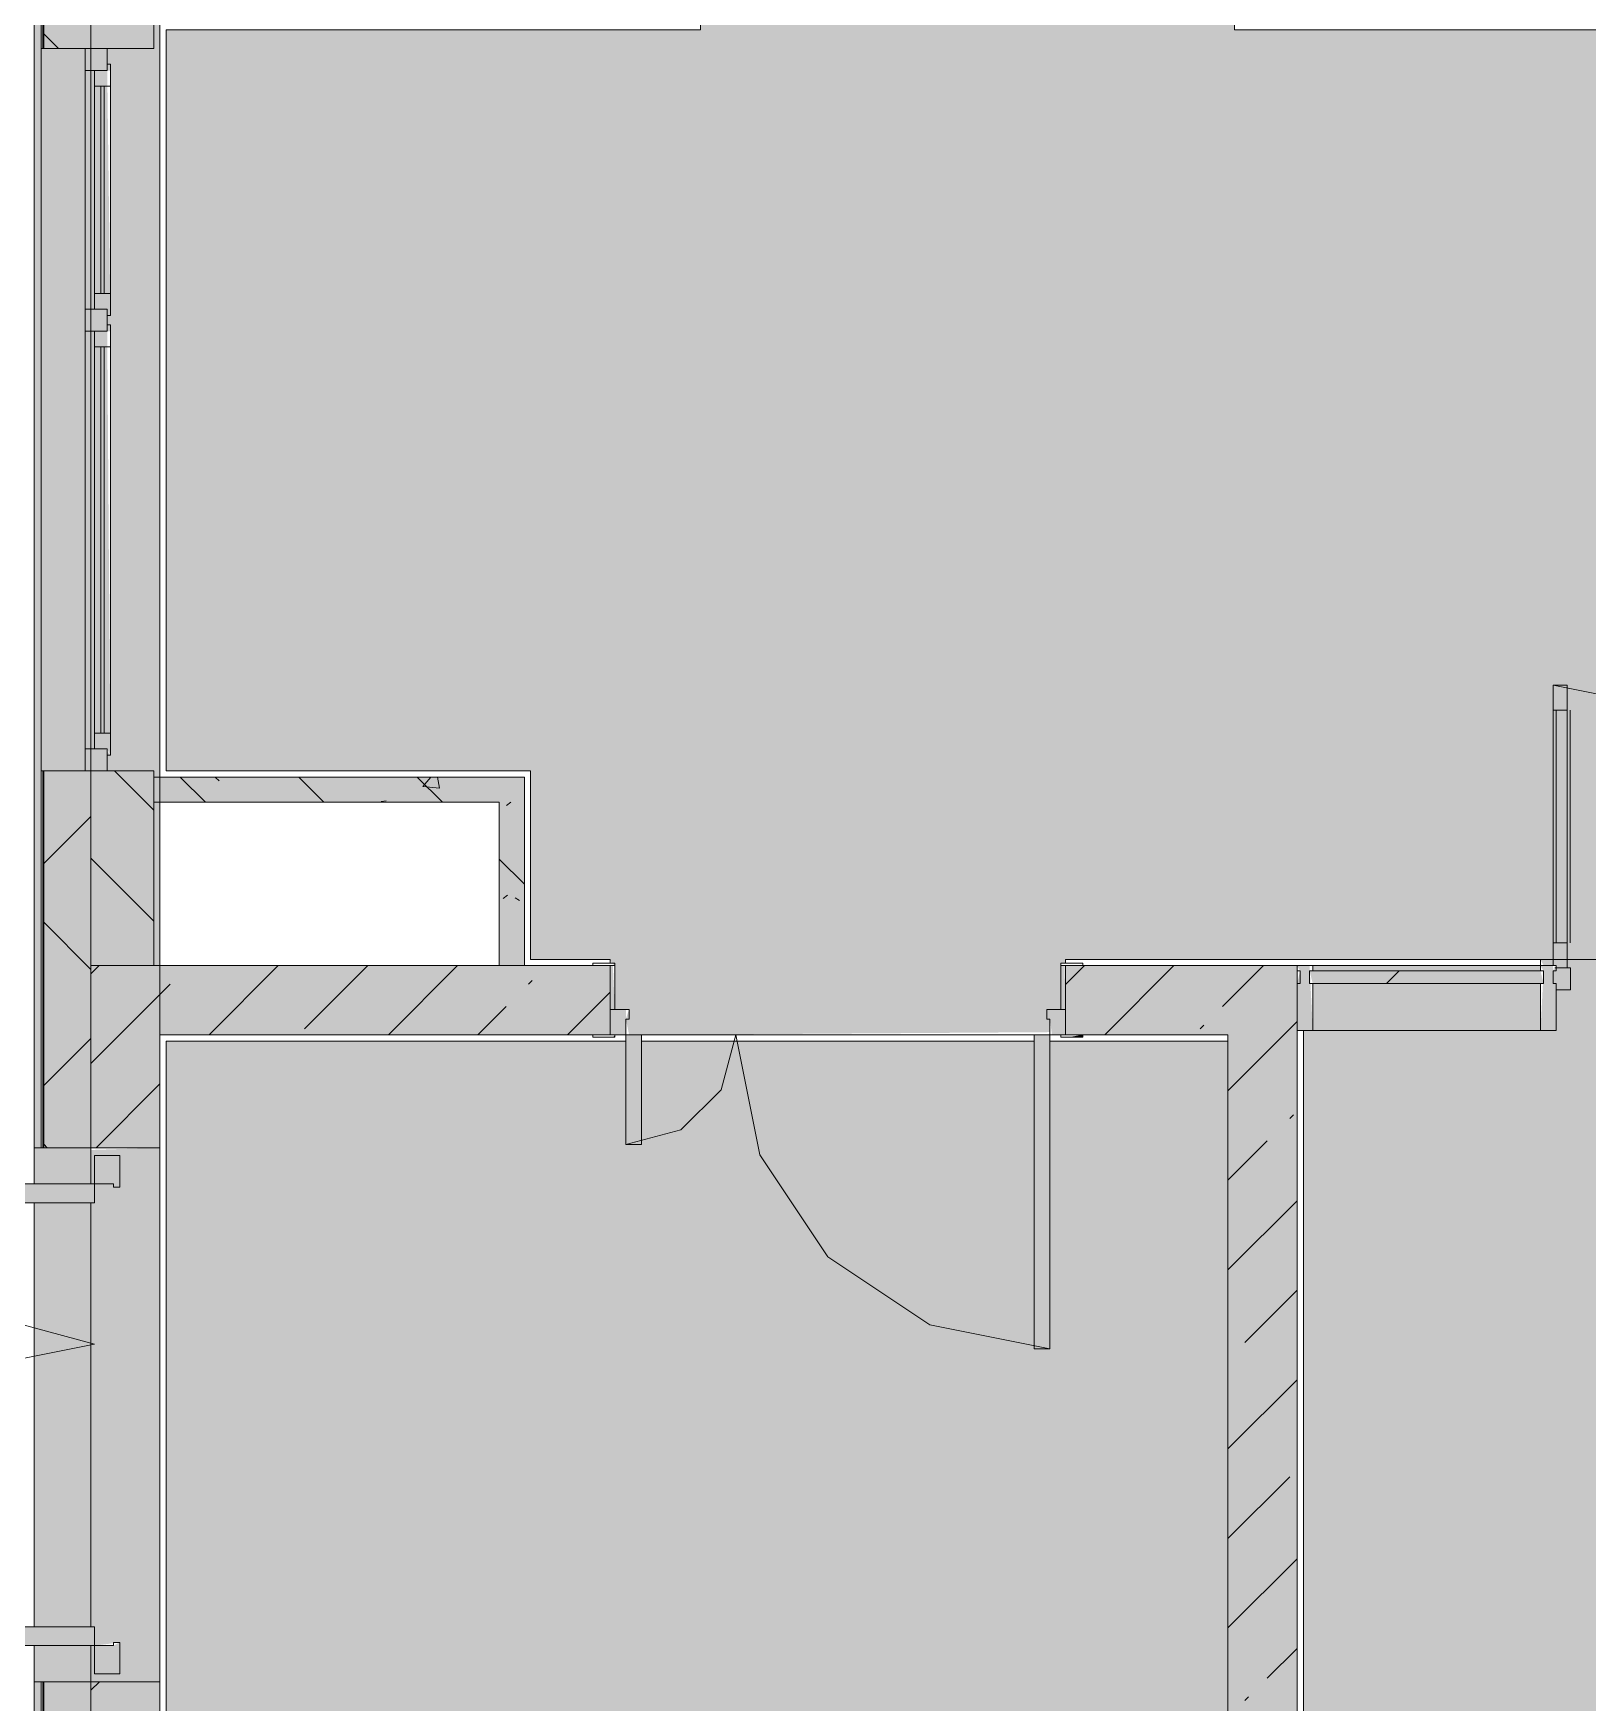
# Model space of a CAD drawing. Header units: millimetres. Extents: x -3817 to 677485, y -22715 to 103890.
# Drawn here: x 2258.87 to 2297.83, y -19560.15 to -19518.3 of the extents above; entities that cross this region are included whole.
import ezdxf

# ---------------------------------------------------------------- set-up
doc = ezdxf.new("R2010")
doc.units = ezdxf.units.MM
doc.layers.add('PDF _Геометрия', color=7, linetype='Continuous', true_color=0x1d1d1d)
doc.layers.add('PDF _Сплошная заливка', color=7, linetype='Continuous', true_color=0xffffff)

msp = doc.modelspace()

# ---------------------------------------------------------------- hatches: boundary and pattern name
at = {"layer": 'PDF _Сплошная заливка', "transparency": 33554559}
h = msp.add_hatch(color=256, dxfattribs=at)
h.paths.add_polyline_path([(2274.811, -19543.403), (2284.352, -19543.338), (2284.352, -19542.773), (2284.627, -19542.773), (2284.627, -19541.607), (2284.745, -19541.607), (2284.745, -19541.513), (2326.293, -19541.502), (2327.789, -19538.911), (2328.062, -19539.069), (2326.651, -19541.513), (2385.11, -19541.513), (2385.11, -19533.797), (2385.425, -19533.797), (2385.425, -19541.513), (2406.212, -19541.513), (2406.212, -19534.584), (2406.527, -19534.584), (2406.527, -19541.513), (2419.072, -19541.513), (2419.072, -19532.616), (2419.205, -19532.694), (2420.308, -19532.694), (2420.308, -19541.513), (2420.463, -19541.513), (2420.463, -19518.207), (2420.308, -19518.207), (2420.308, -19518.443), (2419.072, -19518.364), (2419.072, -19518.207), (2368.969, -19518.207), (2368.969, -19488.916), (2368.182, -19488.916), (2368.182, -19483.247), (2373.851, -19483.247), (2373.851, -19484.035), (2379.323, -19484.035), (2379.323, -19483.877), (2379.913, -19483.877), (2379.913, -19484.035), (2388.575, -19484.035), (2388.653, -19483.877), (2389.165, -19483.877), (2389.165, -19484.035), (2419.715, -19484.035), (2419.789, -19483.775), (2420.306, -19483.775), (2420.306, -19484.035), (2420.463, -19484.035), (2420.463, -19508.601), (2421.41, -19508.601), (2421.489, -19508.916), (2437.945, -19508.916), (2437.945, -19508.601), (2438.888, -19508.601), (2438.888, -19489.074), (2433.534, -19489.074), (2433.494, -19390.495), (2420.859, -19390.51), (2420.847, -19395.296), (2408.655, -19395.296), (2408.655, -19396.951), (2403.615, -19396.951), (2403.615, -19395.274), (2403.529, -19395.345), (2403.482, -19395.502), (2379.996, -19395.502), (2379.917, -19409.803), (2377.551, -19409.803), (2377.551, -19409.707), (2337.797, -19409.707), (2337.789, -19412.549), (2333.065, -19412.549), (2333.065, -19428.918), (2337.789, -19428.918), (2337.789, -19440.493), (2314.404, -19440.493), (2314.404, -19454.351), (2314.561, -19454.351), (2314.561, -19464.114), (2314.404, -19464.114), (2314.404, -19477.814), (2314.561, -19477.814), (2314.561, -19505.058), (2314.404, -19505.058), (2314.404, -19511.829), (2321.49, -19511.829), (2321.49, -19512.144), (2314.467, -19512.223), (2314.467, -19512.538), (2314.561, -19512.538), (2314.561, -19518.207), (2288.98, -19518.207), (2288.98, -19514.27), (2275.594, -19514.27), (2275.594, -19518.207), (2262.201, -19518.207), (2262.201, -19536.789), (2271.335, -19536.789), (2271.335, -19541.513), (2273.328, -19541.513), (2273.368, -19541.607), (2273.447, -19541.67), (2273.447, -19542.773), (2273.801, -19542.773), (2273.722, -19543.009), (2273.801, -19543.403), (2274.126, -19543.403)], flags=0)
h.paths.add_polyline_path([(2419.205, -19541.355), (2419.205, -19541.277), (2419.072, -19541.277)], flags=0)
h.paths.add_polyline_path([(2436.842, -19510.176), (2436.842, -19510.152), (2422.473, -19510.176), (2422.512, -19510.333), (2436.488, -19510.333), (2436.488, -19510.176)], flags=0)
h.paths.add_polyline_path([(2438.888, -19510.333), (2438.848, -19510.176), (2436.842, -19510.176), (2436.842, -19510.333), (2437.945, -19510.333)], flags=0)
h.paths.add_polyline_path([(2421.41, -19510.152), (2421.489, -19510.018), (2421.41, -19510.123)], flags=0)
h.paths.add_polyline_path([(2422.119, -19510.333), (2422.119, -19510.152), (2420.463, -19510.176), (2420.463, -19510.333), (2421.922, -19510.333)], flags=0)
h.paths.add_polyline_path([(2421.804, -19510.152), (2421.804, -19510.018), (2421.725, -19510.018), (2421.794, -19510.136)], flags=0)
h.paths.add_polyline_path([(2437.551, -19510.152), (2437.551, -19510.018), (2437.472, -19510.018)], flags=0)
h.paths.add_polyline_path([(2337.178, -19482.94), (2335.918, -19482.891), (2335.918, -19481.141), (2334.69, -19480.86), (2334.758, -19480.712), (2334.886, -19480.725), (2335.918, -19480.83), (2335.918, -19480.736), (2337.772, -19480.736), (2337.852, -19476.691), (2338.001, -19476.691), (2338.001, -19480.736), (2339.855, -19480.804), (2339.855, -19482.94), (2338.595, -19482.94)], flags=0)
h.paths.add_polyline_path([(2337.914, -19476.127), (2337.772, -19476.127), (2337.71, -19472.082), (2335.918, -19472.019), (2335.918, -19471.908), (2334.703, -19472.047), (2334.728, -19471.89), (2335.918, -19471.677), (2335.918, -19469.878), (2339.855, -19469.878), (2339.855, -19472.082), (2338.001, -19472.082), (2337.946, -19476.127), (2337.917, -19476.127)], flags=0)
h.paths.add_polyline_path([(2369.126, -19464.429), (2368.024, -19464.429), (2368.024, -19457.5), (2374.953, -19457.5), (2374.953, -19464.429)], flags=0)
h.paths.add_polyline_path([(2376.095, -19448.306), (2376.095, -19440.038), (2376.685, -19440.038), (2376.685, -19448.306)], flags=0)
h.paths.add_polyline_path([(2376.095, -19439.487), (2376.147, -19431.22), (2376.685, -19431.22), (2376.685, -19439.487)], flags=0)
h.paths.add_polyline_path([(2369.126, -19434.903), (2368.024, -19434.903), (2368.024, -19427.974), (2374.953, -19427.974), (2374.953, -19434.903)], flags=0)
h.paths.add_polyline_path([(2376.095, -19430.826), (2376.147, -19422.559), (2376.685, -19422.559), (2376.685, -19430.826), (2376.147, -19430.826)], flags=0)
h.paths.add_polyline_path([(2376.659, -19420.13), (2376.147, -19419.835), (2380.282, -19412.676), (2380.793, -19412.971), (2377.555, -19418.578)], flags=0)
h.paths.add_polyline_path([(2377.551, -19409.646), (2377.555, -19409.646), (2377.551, -19409.549)], flags=0)
h.paths.add_polyline_path([(2420.463, -19395.485), (2408.741, -19395.485), (2408.741, -19395.328), (2420.859, -19395.328), (2420.846, -19395.485)], flags=0)
h = msp.add_hatch(color=256, dxfattribs=at)
h.paths.add_polyline_path([(2259.067, -19606.078), (2260.311, -19606.078), (2260.311, -19605.904), (2259.067, -19605.841), (2259.067, -19574.976), (2258.894, -19574.976), (2258.894, -19606.078)], flags=0)
h.paths.add_polyline_path([(2258.894, -19562.772), (2259.067, -19562.772), (2259.067, -19559.623), (2258.894, -19559.623), (2258.894, -19560.41)], flags=0)
h.paths.add_polyline_path([(2258.894, -19546.237), (2259.067, -19546.237), (2259.13, -19482.948), (2260.311, -19482.948), (2260.311, -19482.775), (2258.894, -19482.775), (2258.894, -19545.508)], flags=0)
h = msp.add_hatch(color=256, dxfattribs=at)
h.paths.add_polyline_path([(2260.311, -19604.66), (2260.311, -19574.976), (2259.13, -19574.976), (2259.13, -19604.66)], flags=0)
h.paths.add_polyline_path([(2259.13, -19562.772), (2260.311, -19562.772), (2260.311, -19559.623), (2259.13, -19559.623), (2259.13, -19560.41)], flags=0)
h.paths.add_polyline_path([(2259.13, -19546.237), (2260.311, -19546.237), (2260.311, -19536.789), (2259.13, -19536.789), (2259.13, -19545.508)], flags=0)
h.paths.add_polyline_path([(2260.311, -19518.679), (2260.311, -19507.656), (2259.13, -19507.656), (2259.13, -19518.679), (2259.608, -19518.679)], flags=0)
h.paths.add_polyline_path([(2260.311, -19500.57), (2260.307, -19483.011), (2259.13, -19483.011), (2259.13, -19500.57), (2259.963, -19500.57)], flags=0)
h = msp.add_hatch(color=256, dxfattribs=at)
h.paths.add_polyline_path([(2261.886, -19541.67), (2262.044, -19541.67), (2262.044, -19537.576), (2261.886, -19537.576), (2261.886, -19537.948)], flags=0)
h.paths.add_polyline_path([(2262.044, -19536.946), (2262.044, -19518.049), (2261.886, -19518.049), (2261.886, -19518.679), (2260.311, -19518.679), (2260.311, -19536.789), (2261.886, -19536.789), (2261.886, -19536.946)], flags=0)
h.paths.add_polyline_path([(2260.8, -19536.395), (2260.685, -19536.238), (2260.406, -19536.238), (2260.406, -19525.766), (2260.721, -19525.766), (2260.8, -19525.766), (2260.8, -19536.238)], flags=0)
h.paths.add_polyline_path([(2260.8, -19525.372), (2260.721, -19525.214), (2260.406, -19525.214), (2260.406, -19519.23), (2260.721, -19519.23), (2260.8, -19519.23), (2260.8, -19525.214)], flags=0)
h.paths.add_polyline_path([(2261.886, -19514.112), (2262.044, -19514.112), (2262.044, -19513.168), (2261.886, -19513.168), (2261.886, -19513.898)], flags=0)
h.paths.add_polyline_path([(2261.886, -19512.538), (2262.044, -19512.538), (2262.044, -19490.452), (2261.886, -19490.452), (2261.886, -19500.57), (2260.311, -19500.57), (2260.311, -19507.656), (2261.886, -19507.656), (2261.886, -19512.38)], flags=0)
h.paths.add_polyline_path([(2260.8, -19507.262), (2260.721, -19507.105), (2260.406, -19507.105), (2260.406, -19501.121), (2260.721, -19501.121), (2260.8, -19501.121), (2260.8, -19507.105)], flags=0)
h.paths.add_polyline_path([(2261.886, -19489.861), (2262.044, -19489.861), (2262.044, -19488.129), (2261.886, -19488.129)], flags=0)
h = msp.add_hatch(color=256, dxfattribs=at)
h.paths.add_polyline_path([(2260.311, -19541.67), (2261.886, -19541.67), (2261.886, -19536.789), (2260.311, -19536.789), (2260.311, -19537.159)], flags=0)
h.paths.add_polyline_path([(2260.311, -19518.679), (2261.886, -19518.679), (2261.886, -19518.049), (2260.311, -19518.049)], flags=0)
h.paths.add_polyline_path([(2261.886, -19514.112), (2261.886, -19507.656), (2260.311, -19507.656), (2260.311, -19514.112), (2261.616, -19514.112)], flags=0)
h.paths.add_polyline_path([(2261.886, -19500.57), (2261.886, -19488.129), (2260.311, -19488.129), (2260.311, -19500.57), (2261.194, -19500.57)], flags=0)
for points in [[(2259.067, -19536.789), (2260.311, -19536.789), (2260.311, -19518.679), (2259.067, -19518.679), (2259.067, -19520.461)], [(2260.8, -19525.372), (2260.721, -19519.23), (2260.406, -19519.23), (2260.406, -19525.214), (2260.721, -19525.214)], [(2260.8, -19536.395), (2260.721, -19525.766), (2260.406, -19525.766), (2260.406, -19536.238), (2260.721, -19536.238)], [(2270.547, -19537.576), (2270.547, -19536.946), (2261.886, -19536.946), (2261.886, -19537.576), (2266.68, -19537.576)], [(2290.547, -19602.928), (2290.547, -19541.67), (2288.814, -19541.67), (2288.814, -19602.928), (2290.025, -19602.928)], [(2290.547, -19543.3), (2290.94, -19543.3), (2290.861, -19541.67), (2290.547, -19541.67), (2290.625, -19541.804), (2290.547, -19542.119)], [(2297.042, -19543.3), (2296.964, -19541.67), (2296.649, -19541.67), (2296.727, -19541.804), (2296.649, -19543.3)], [(2296.649, -19542.119), (2296.727, -19542.119), (2296.649, -19541.804), (2290.861, -19541.804), (2290.94, -19542.119), (2291.183, -19542.119)], [(2262.201, -19560.41), (2288.814, -19560.41), (2288.814, -19543.56), (2284.352, -19543.56), (2284.352, -19551.276), (2283.958, -19551.276), (2283.958, -19543.56), (2274.116, -19543.56), (2274.116, -19546.158), (2273.722, -19546.158), (2273.722, -19543.56), (2262.201, -19543.56), (2262.201, -19553.857)]]:
    msp.add_hatch(color=256, dxfattribs=at).paths.add_polyline_path(points)
h = msp.add_hatch(color=256, dxfattribs=at)
h.paths.add_polyline_path([(2260.311, -19604.66), (2262.044, -19604.66), (2262.044, -19574.976), (2260.311, -19574.976), (2260.311, -19603.951)], flags=0)
h.paths.add_polyline_path([(2262.044, -19562.772), (2262.044, -19559.623), (2260.311, -19559.623), (2260.311, -19562.772), (2261.886, -19562.772)], flags=0)
h.paths.add_polyline_path([(2260.311, -19546.237), (2262.044, -19546.237), (2262.044, -19541.67), (2260.311, -19541.67), (2260.311, -19545.508)], flags=0)
h = msp.add_hatch(color=256, dxfattribs=at)
h.paths.add_polyline_path([(2288.814, -19543.403), (2288.814, -19541.67), (2284.745, -19541.67), (2284.745, -19543.403), (2287.009, -19543.403)], flags=0)
h.paths.add_polyline_path([(2262.044, -19543.403), (2273.328, -19543.403), (2273.328, -19541.67), (2262.044, -19541.67)], flags=0)
at = {"layer": 'PDF _Сплошная заливка', "true_color": 0xe2e2e2, "transparency": 33554559}
msp.add_hatch(color=254, dxfattribs=at).paths.add_polyline_path([(2284.627, -19542.773), (2284.745, -19542.773), (2284.717, -19541.67), (2284.627, -19541.67), (2284.627, -19542.163)])
at = {"layer": 'PDF _Сплошная заливка', "transparency": 33554559}
h = msp.add_hatch(color=256, dxfattribs=at)
h.paths.add_polyline_path([(2383.496, -19602.771), (2383.496, -19602.611), (2378.772, -19602.611), (2378.772, -19602.771), (2380.521, -19602.771)], flags=0)
h.paths.add_polyline_path([(2335.798, -19602.771), (2338.616, -19602.771), (2338.616, -19602.614), (2335.464, -19602.614), (2335.464, -19602.771)], flags=0)
h.paths.add_polyline_path([(2384.087, -19599.779), (2422.51, -19599.7), (2422.51, -19569.465), (2374.244, -19569.465), (2374.244, -19543.245), (2373.103, -19543.245), (2373.103, -19541.962), (2372.788, -19541.962), (2372.788, -19541.647), (2374.244, -19541.67), (2374.241, -19541.513), (2361.804, -19541.591), (2361.804, -19541.67), (2362.867, -19541.67), (2362.867, -19541.962), (2362.473, -19541.962), (2362.473, -19543.3), (2361.804, -19543.3), (2361.804, -19548.363), (2354.481, -19548.371), (2353.379, -19550.28), (2353.106, -19550.123), (2354.122, -19548.363), (2351.411, -19548.363), (2351.411, -19543.403), (2330.151, -19543.403), (2330.151, -19547.812), (2321.333, -19547.812), (2321.333, -19543.3), (2308.459, -19543.3), (2308.459, -19541.513), (2296.649, -19541.513), (2296.727, -19541.67), (2297.042, -19541.67), (2296.964, -19541.804), (2296.964, -19543.3), (2290.704, -19543.3), (2290.704, -19599.7), (2339.108, -19599.779), (2339.206, -19599.779), (2339.364, -19599.767), (2339.368, -19599.692), (2356.757, -19599.767), (2356.765, -19599.779), (2378.181, -19599.779), (2378.28, -19599.779), (2383.988, -19599.779)], flags=0)
h.paths.add_polyline_path([(2373.418, -19542.119), (2373.496, -19542.119), (2373.418, -19541.967)], flags=0)
at = {"layer": 'PDF _Сплошная заливка', "true_color": 0x383e42, "transparency": 33554559}
for points in [[(2291.075, -19541.804), (2296.649, -19541.804), (2296.649, -19541.67), (2290.94, -19541.67), (2290.94, -19541.804)], [(2296.649, -19543.3), (2296.649, -19542.119), (2290.94, -19542.119), (2290.94, -19543.3), (2291.142, -19543.3)]]:
    msp.add_hatch(color=250, dxfattribs=at).paths.add_polyline_path(points)
at = {"layer": 'PDF _Сплошная заливка', "true_color": 0xe2e2e2, "transparency": 33554559}
h = msp.add_hatch(color=254, dxfattribs=at)
h.paths.add_polyline_path([(2273.722, -19543.403), (2273.722, -19542.773), (2273.328, -19542.773), (2273.328, -19543.403)], flags=0)
h.paths.add_polyline_path([(2284.745, -19543.403), (2284.745, -19542.773), (2284.273, -19542.773), (2284.352, -19543.009), (2284.402, -19543.403)], flags=0)
at = {"layer": 'PDF _Сплошная заливка', "transparency": 33554559}
h = msp.add_hatch(color=256, dxfattribs=at)
h.paths.add_polyline_path([(2260.311, -19559.623), (2260.311, -19558.717), (2258.894, -19558.717), (2258.894, -19559.623), (2259.13, -19559.623)], flags=0)
h.paths.add_polyline_path([(2258.933, -19558.245), (2260.311, -19558.245), (2260.311, -19547.615), (2258.894, -19547.615), (2258.894, -19558.245)], flags=0)
h.paths.add_polyline_path([(2258.894, -19547.143), (2260.311, -19547.143), (2260.311, -19546.237), (2258.894, -19546.237)], flags=0)
h = msp.add_hatch(color=256, dxfattribs=at)
h.paths.add_polyline_path([(2260.406, -19547.143), (2260.406, -19546.434), (2261.036, -19546.434), (2261.036, -19547.221), (2260.878, -19547.143)], flags=0)
h.paths.add_polyline_path([(2261.036, -19559.623), (2262.044, -19559.623), (2262.044, -19546.237), (2260.311, -19546.292), (2260.311, -19547.143), (2260.406, -19547.221), (2260.406, -19547.615), (2260.311, -19547.615), (2260.311, -19558.245), (2260.406, -19558.245), (2260.406, -19558.717), (2260.311, -19558.717), (2260.311, -19559.623), (2260.878, -19559.623)], flags=0)
h.paths.add_polyline_path([(2260.878, -19559.426), (2260.406, -19559.371), (2260.406, -19558.717), (2261.036, -19558.638), (2261.036, -19559.426)], flags=0)
at = {"layer": 'PDF _Сплошная заливка', "true_color": 0xe2e2e2, "transparency": 33554559}
h = msp.add_hatch(color=254, dxfattribs=at)
h.paths.add_polyline_path([(2260.406, -19559.426), (2261.036, -19559.426), (2261.036, -19558.638), (2260.878, -19558.717), (2260.406, -19558.717)], flags=0)
h.paths.add_polyline_path([(2261.036, -19547.221), (2261.036, -19546.434), (2260.406, -19546.434), (2260.406, -19547.143), (2260.878, -19547.143)], flags=0)

# ---------------------------------------------------------------- linework, layer by layer
at = {"layer": 'PDF _Геометрия', "color": 7, "lineweight": 9}
for points in [[(2260.311, -19482.775), (2258.894, -19482.775), (2258.894, -19546.237), (2258.894, -19547.143), (2258.894, -19482.775), (2260.311, -19482.775), (2260.311, -19482.948)], [(2259.107, -19507.656), (2259.107, -19518.679)], [(2259.13, -19507.656), (2259.13, -19518.679)], [(2260.311, -19507.656), (2260.311, -19518.679)], [(2259.497, -19518.679), (2259.13, -19518.312)], [(2261.886, -19536.946), (2261.886, -19536.789), (2260.311, -19536.789), (2260.311, -19518.679), (2261.886, -19518.679), (2261.886, -19518.049)], [(2262.044, -19518.049), (2262.044, -19536.946)], [(2260.17, -19518.679), (2260.17, -19536.789)], [(2260.721, -19519.23), (2260.721, -19518.679)], [(2260.8, -19519.073), (2260.8, -19525.372)], [(2260.8, -19519.624), (2260.406, -19519.624)], [(2260.563, -19524.821), (2260.563, -19519.624)], [(2260.642, -19519.624), (2260.642, -19524.821)], [(2260.8, -19524.821), (2260.406, -19524.821)], [(2260.721, -19525.766), (2260.721, -19525.214)], [(2260.8, -19525.608), (2260.8, -19536.395)], [(2260.8, -19526.159), (2260.406, -19526.159)], [(2260.563, -19535.844), (2260.563, -19526.159)], [(2260.642, -19526.159), (2260.642, -19535.844)], [(2260.8, -19535.844), (2260.406, -19535.844)], [(2260.721, -19536.789), (2260.721, -19536.238)], [(2259.107, -19536.789), (2259.107, -19546.237)], [(2259.13, -19536.789), (2259.13, -19546.237)], [(2260.311, -19536.789), (2260.311, -19541.67), (2261.886, -19541.67), (2261.886, -19537.576)], [(2272.895, -19541.67), (2271.177, -19541.67), (2271.177, -19536.946), (2270.547, -19536.946), (2261.886, -19536.946), (2261.886, -19537.576), (2270.547, -19537.576), (2270.547, -19541.67), (2262.044, -19541.67), (2261.886, -19541.67), (2260.311, -19541.67), (2260.311, -19546.237), (2262.044, -19546.237), (2262.044, -19543.403), (2272.895, -19543.403)], [(2261.886, -19537.771), (2260.904, -19536.789)], [(2262.044, -19537.576), (2262.044, -19541.67)], [(2259.13, -19539.109), (2260.311, -19537.928)], [(2261.886, -19540.554), (2260.311, -19538.98)], [(2260.311, -19541.764), (2259.13, -19540.582)], [(2281.433, -19602.928), (2285.862, -19602.928), (2262.044, -19602.928), (2262.044, -19574.976), (2260.311, -19574.976), (2260.311, -19562.772), (2260.091, -19562.772), (2260.311, -19562.772), (2260.311, -19574.976), (2260.311, -19604.66), (2262.044, -19604.66), (2290.547, -19604.66), (2290.547, -19602.928), (2290.547, -19541.67), (2288.814, -19541.67), (2285.178, -19541.67)], [(2260.311, -19541.879), (2260.52, -19541.67)], [(2263.278, -19543.403), (2265.01, -19541.67)], [(2265.667, -19543.258), (2267.255, -19541.67)], [(2267.768, -19543.403), (2269.5, -19541.67)], [(2270.547, -19541.67), (2271.177, -19541.67)], [(2273.328, -19543.403), (2273.328, -19541.67)], [(2284.745, -19542.14), (2285.215, -19541.67)], [(2284.745, -19541.67), (2284.745, -19543.403)], [(2285.728, -19543.403), (2287.46, -19541.67)], [(2288.679, -19542.697), (2288.814, -19542.561), (2289.705, -19541.67)], [(2290.94, -19541.804), (2290.94, -19541.67), (2290.94, -19541.804)], [(2296.649, -19541.804), (2296.649, -19541.67), (2296.649, -19541.804)], [(2260.311, -19544.124), (2262.044, -19542.392), (2262.3, -19542.136)], [(2271.28, -19542.136), (2271.373, -19542.043)], [(2290.94, -19541.804), (2296.649, -19541.804)], [(2292.787, -19542.119), (2293.102, -19541.804)], [(2272.258, -19543.403), (2273.328, -19542.332)], [(2270.013, -19543.403), (2270.719, -19542.697)], [(2283.958, -19543.403), (2274.116, -19543.403)], [(2285.178, -19543.403), (2288.814, -19543.403), (2288.814, -19599.661), (2288.814, -19596.328)], [(2288.117, -19543.258), (2288.211, -19543.165)], [(2288.814, -19544.806), (2290.547, -19543.074)], [(2290.94, -19543.3), (2296.649, -19543.3)], [(2259.13, -19544.677), (2260.311, -19543.496)], [(2260.444, -19546.237), (2262.044, -19544.637)], [(2290.362, -19545.503), (2290.456, -19545.41)], [(2259.217, -19546.237), (2259.13, -19546.15)], [(2260.311, -19546.237), (2262.044, -19546.237), (2262.044, -19559.623), (2260.311, -19559.623)], [(2288.814, -19547.051), (2289.801, -19546.065)], [(2288.814, -19549.296), (2290.547, -19547.564)], [(2289.24, -19551.116), (2290.547, -19549.809)], [(2288.814, -19553.786), (2290.547, -19552.054)], [(2288.814, -19556.031), (2290.362, -19554.483)], [(2288.814, -19558.276), (2290.547, -19556.544)], [(2289.801, -19559.534), (2290.547, -19558.789)], [(2260.311, -19559.623), (2259.067, -19559.623), (2258.894, -19559.623)], [(2260.311, -19559.623), (2258.894, -19559.623)], [(2259.107, -19559.623), (2259.107, -19562.772)], [(2259.13, -19559.623), (2259.13, -19562.772), (2259.461, -19562.772), (2259.13, -19562.772)], [(2260.311, -19559.839), (2260.528, -19559.623)], [(2289.24, -19560.096), (2289.333, -19560.002)]]:
    msp.add_lwpolyline(points, dxfattribs=at)
at = {"layer": 'PDF _Геометрия', "color": 253, "lineweight": 9, "true_color": 0xaaaaaa}
for points in [[(2262.044, -19623.257), (2262.044, -19553.216), (2262.044, -19552.816), (2262.044, -19482.775)], [(2314.467, -19512.538), (2314.561, -19512.538), (2314.561, -19518.207), (2288.98, -19518.207), (2288.98, -19514.27), (2275.594, -19514.27), (2275.594, -19518.207), (2262.201, -19518.207), (2262.201, -19536.789), (2271.335, -19536.789), (2271.335, -19541.513), (2273.328, -19541.513), (2273.328, -19541.607)], [(2296.964, -19534.639), (2299.675, -19535.179), (2301.974, -19536.715), (2303.511, -19539.014), (2304.05, -19541.726)], [(2296.964, -19534.639), (2296.964, -19541.67)], [(2296.964, -19535.269), (2297.318, -19535.269)], [(2297.042, -19535.269), (2297.042, -19541.096)], [(2297.389, -19535.269), (2297.389, -19541.096)], [(2296.964, -19541.096), (2297.318, -19541.096)], [(2284.745, -19541.607), (2284.745, -19541.513), (2296.649, -19541.513), (2326.312, -19541.513)], [(2354.122, -19548.363), (2351.411, -19548.363), (2351.411, -19543.403), (2330.151, -19543.403), (2330.151, -19547.812), (2321.333, -19547.812), (2321.333, -19543.3), (2308.459, -19543.3), (2308.459, -19541.513), (2296.649, -19541.513), (2296.649, -19541.804)], [(2297.042, -19542.277), (2297.397, -19542.277), (2297.397, -19541.726), (2297.01, -19541.726)], [(2296.964, -19541.804), (2296.964, -19542.119)], [(2284.352, -19551.276), (2281.338, -19550.677), (2278.784, -19548.97), (2277.077, -19546.416), (2276.478, -19543.403), (2276.109, -19544.781), (2275.1, -19545.789), (2273.722, -19546.158)], [(2274.116, -19543.403), (2283.958, -19543.403)], [(2296.649, -19543.3), (2290.704, -19543.3), (2290.704, -19599.776)], [(2273.722, -19543.56), (2262.201, -19543.56), (2262.201, -19560.41), (2288.814, -19560.41), (2288.814, -19543.56), (2284.352, -19543.56)], [(2283.958, -19543.56), (2274.116, -19543.56)], [(2252.847, -19558.717), (2253.422, -19555.824), (2255.061, -19553.372), (2257.513, -19551.734), (2260.406, -19551.158), (2258.398, -19550.62), (2256.928, -19549.15), (2256.39, -19547.143)]]:
    msp.add_lwpolyline(points, dxfattribs=at)
at = {"layer": 'PDF _Геометрия', "color": 7, "lineweight": 9}
for points in [[(2260.311, -19507.656), (2259.067, -19507.656), (2259.067, -19518.679), (2260.311, -19518.679)], [(2259.067, -19518.679), (2260.311, -19518.679), (2260.311, -19536.789), (2259.067, -19536.789)], [(2260.17, -19518.679), (2260.721, -19518.679), (2260.721, -19519.23), (2260.17, -19519.23)], [(2260.8, -19525.372), (2260.8, -19519.073), (2260.721, -19519.073), (2260.721, -19519.23), (2260.406, -19519.23), (2260.406, -19525.214), (2260.721, -19525.214), (2260.721, -19525.372)], [(2260.17, -19525.214), (2260.721, -19525.214), (2260.721, -19525.766), (2260.17, -19525.766)], [(2260.8, -19536.395), (2260.8, -19525.608), (2260.721, -19525.608), (2260.721, -19525.766), (2260.406, -19525.766), (2260.406, -19536.238), (2260.721, -19536.238), (2260.721, -19536.395)], [(2260.17, -19536.238), (2260.721, -19536.238), (2260.721, -19536.789), (2260.17, -19536.789)], [(2260.311, -19536.789), (2259.067, -19536.789), (2259.067, -19546.237), (2260.311, -19546.237), (2260.311, -19541.67)], [(2290.547, -19541.804), (2290.625, -19541.804), (2290.625, -19542.119), (2290.547, -19542.119), (2290.547, -19543.3), (2290.94, -19543.3), (2290.94, -19542.119), (2290.861, -19542.119), (2290.861, -19541.804), (2290.94, -19541.804), (2290.94, -19541.67), (2290.547, -19541.67)], [(2296.649, -19541.67), (2290.94, -19541.67)], [(2296.649, -19541.804), (2296.727, -19541.804), (2296.727, -19542.119), (2296.649, -19542.119), (2296.649, -19543.3), (2297.042, -19543.3), (2297.042, -19542.119), (2296.964, -19542.119), (2296.964, -19541.804), (2297.042, -19541.804), (2297.042, -19541.67), (2296.649, -19541.67)], [(2296.727, -19541.804), (2290.861, -19541.804), (2290.861, -19542.119), (2296.727, -19542.119)], [(2296.649, -19543.3), (2290.94, -19543.3), (2290.94, -19542.119), (2296.649, -19542.119)], [(2260.311, -19546.237), (2258.894, -19546.237), (2259.067, -19546.237), (2260.311, -19546.237), (2260.311, -19547.143)], [(2258.894, -19547.615), (2258.894, -19558.245)], [(2260.311, -19547.615), (2260.311, -19558.245)], [(2258.894, -19558.717), (2258.894, -19563.677), (2258.894, -19562.772), (2258.894, -19559.623)], [(2260.311, -19562.772), (2262.044, -19562.772), (2262.044, -19561.355), (2274.445, -19561.355), (2274.445, -19591.118), (2276.413, -19591.118), (2276.413, -19560.41), (2274.445, -19560.41), (2262.044, -19560.41), (2262.044, -19559.623), (2260.311, -19559.623), (2260.311, -19558.717), (2260.311, -19559.623)], [(2260.311, -19559.623), (2259.067, -19559.623), (2259.067, -19562.772), (2260.311, -19562.772)]]:
    msp.add_lwpolyline(points, close=True, dxfattribs=at)
at = {"layer": 'PDF _Геометрия', "color": 253, "lineweight": 9, "true_color": 0xaaaaaa}
for points in [[(2296.964, -19541.67), (2296.964, -19534.639), (2297.318, -19534.639), (2297.318, -19541.726), (2297.318, -19534.639), (2296.964, -19534.639)], [(2273.447, -19541.607), (2272.895, -19541.607), (2272.895, -19541.67), (2273.447, -19541.67)], [(2273.447, -19541.67), (2273.328, -19541.67), (2273.328, -19542.773), (2273.447, -19542.773)], [(2284.627, -19541.607), (2284.627, -19541.67), (2285.178, -19541.67), (2285.178, -19541.607)], [(2284.627, -19541.67), (2284.627, -19542.773), (2284.745, -19542.773), (2284.745, -19541.67)], [(2297.318, -19541.726), (2297.01, -19541.726)], [(2273.722, -19543.403), (2273.722, -19543.009), (2273.801, -19543.009), (2273.801, -19542.773), (2273.328, -19542.773), (2273.328, -19543.403)], [(2284.352, -19543.403), (2284.745, -19543.403), (2284.745, -19542.773), (2284.273, -19542.773), (2284.273, -19543.009), (2284.352, -19543.009)], [(2273.447, -19543.403), (2272.895, -19543.403), (2272.895, -19543.466), (2273.447, -19543.466)], [(2273.722, -19546.158), (2274.116, -19546.158), (2274.116, -19543.403), (2273.722, -19543.403)], [(2284.352, -19551.276), (2284.352, -19543.403), (2283.958, -19543.403), (2283.958, -19551.276)], [(2284.627, -19543.403), (2284.627, -19543.466), (2285.178, -19543.466), (2285.178, -19543.403)], [(2260.406, -19547.143), (2260.878, -19547.143), (2260.878, -19547.221), (2261.036, -19547.221), (2261.036, -19546.434), (2260.406, -19546.434)], [(2256.39, -19547.143), (2256.39, -19547.615), (2260.406, -19547.615), (2260.406, -19547.143)], [(2252.847, -19558.717), (2260.406, -19558.717), (2260.406, -19558.245), (2252.847, -19558.245)], [(2260.406, -19558.717), (2260.406, -19559.426), (2261.036, -19559.426), (2261.036, -19558.638), (2260.878, -19558.638), (2260.878, -19558.717)]]:
    msp.add_lwpolyline(points, close=True, dxfattribs=at)
at = {"layer": 'PDF _Геометрия', "color": 8, "lineweight": 9, "true_color": 0x787878}
for points in [[(2263.183, -19537.576), (2262.553, -19536.946)], [(2263.432, -19536.95), (2263.53, -19537.039)], [(2266.155, -19537.576), (2265.525, -19536.946)], [(2269.122, -19537.576), (2268.492, -19536.946)], [(2269.002, -19536.946), (2269.053, -19537.22), (2268.634, -19537.183), (2268.833, -19536.946)], [(2267.585, -19537.552), (2267.716, -19537.535)], [(2270.732, -19537.655), (2270.837, -19537.575)], [(2271.177, -19539.631), (2270.547, -19539.001)], [(2270.647, -19539.985), (2270.752, -19539.905)], [(2270.947, -19539.968), (2271.059, -19540.039)]]:
    msp.add_lwpolyline(points, dxfattribs=at)
at = {"layer": 'PDF _Сплошная заливка', "lineweight": 60, "transparency": 33554559}
msp.add_solid([(2271.177, -19541.67), (2271.177, -19536.946), (2270.547, -19541.67), (2270.547, -19536.946)], dxfattribs=at)
at = {"layer": 'PDF _Сплошная заливка', "color": 254, "lineweight": 60, "true_color": 0xe2e2e2, "transparency": 33554559}
for points in [[(2273.328, -19542.773), (2273.447, -19542.773), (2273.328, -19541.67), (2273.395, -19541.67)], [(2273.447, -19543.466), (2273.447, -19543.403), (2273.407, -19543.466)], [(2274.116, -19546.158), (2274.116, -19543.403), (2273.722, -19546.158), (2273.722, -19543.403)], [(2284.352, -19551.276), (2284.352, -19543.403), (2283.958, -19551.276), (2283.958, -19543.403)], [(2285.178, -19543.466), (2285.178, -19543.403), (2284.808, -19543.466)], [(2256.39, -19547.615), (2260.406, -19547.615), (2256.39, -19547.143), (2260.406, -19547.143)], [(2252.847, -19558.717), (2260.406, -19558.717), (2252.847, -19558.245), (2260.406, -19558.245)]]:
    msp.add_solid(points, dxfattribs=at)

doc.saveas('drawing.dxf')
